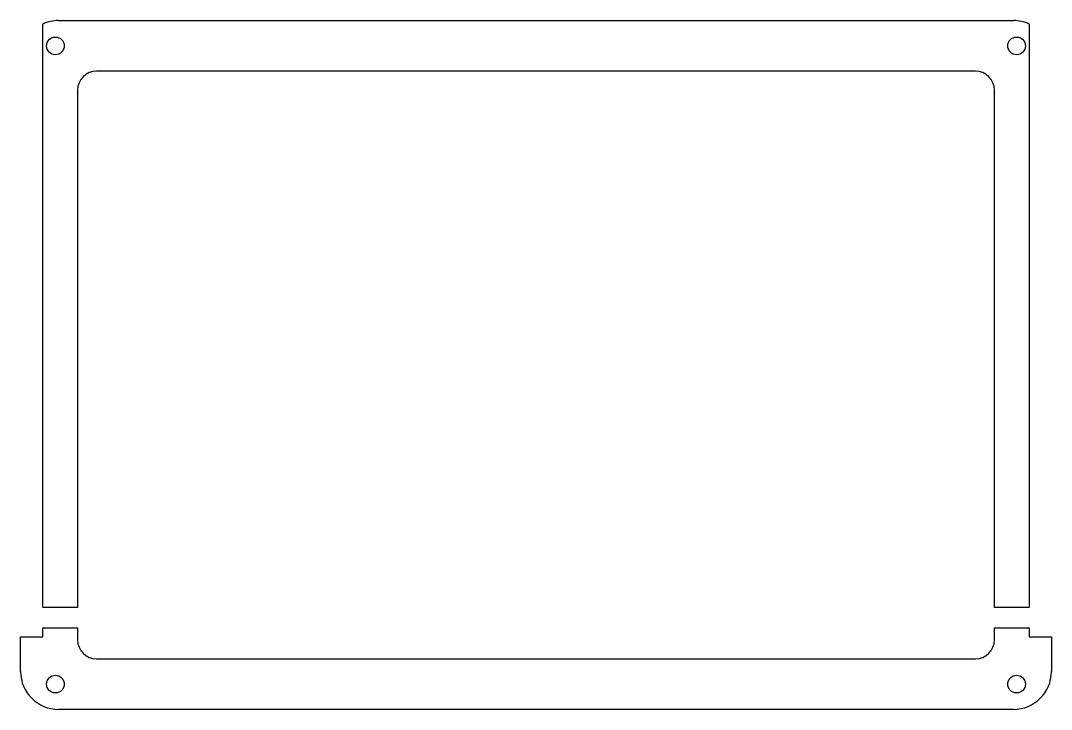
# Model space of a CAD drawing. Header units: millimetres. Extents: x 0 to 163, y -109 to 0.
import ezdxf

# ---------------------------------------------------------------- set-up
doc = ezdxf.new("R2010")
doc.units = ezdxf.units.MM

msp = doc.modelspace()

# ---------------------------------------------------------------- linework, layer by layer
for p, q in [((6, 0), (157, 0)), ((3.5, -92.9), (3.5, -0.55)), ((159.5, -0.55), (159.5, -92.9)), ((151, -8), (12, -8)), ((9, -11), (9, -92.9)), ((154, -92.9), (154, -11)), ((9, -92.9), (3.5, -92.9)), ((159.5, -92.9), (154, -92.9)), ((3.5, -97.5), (3.5, -96.1)), ((3.5, -96.1), (9, -96.1)), ((9, -96.1), (9, -98)), ((154, -98), (154, -96.1)), ((154, -96.1), (159.5, -96.1)), ((159.5, -96.1), (159.5, -97.5)), ((0, -103), (0, -97.5)), ((0, -97.5), (3.5, -97.5)), ((159.5, -97.5), (163, -97.5)), ((163, -97.5), (163, -103)), ((12, -101), (151, -101)), ((157, -109), (6, -109))]:
    msp.add_line(p, q)
for centre in [(5.5, -4), (157.5, -4), (5.5, -105), (157.5, -105)]:
    msp.add_circle(centre, 1.4)
for centre, radius, start, end in [((6, -6), 6, 90, 114.6243), ((157, -6), 6, 65.3757, 90), ((12, -11), 3, 90, 180), ((151, -11), 3, 0, 90), ((12, -98), 3, 180, 270), ((151, -98), 3, -90, 0), ((6, -103), 6, 180, 270), ((157, -103), 6, -90, 0)]:
    msp.add_arc(centre, radius, start, end)

doc.saveas('drawing.dxf')
